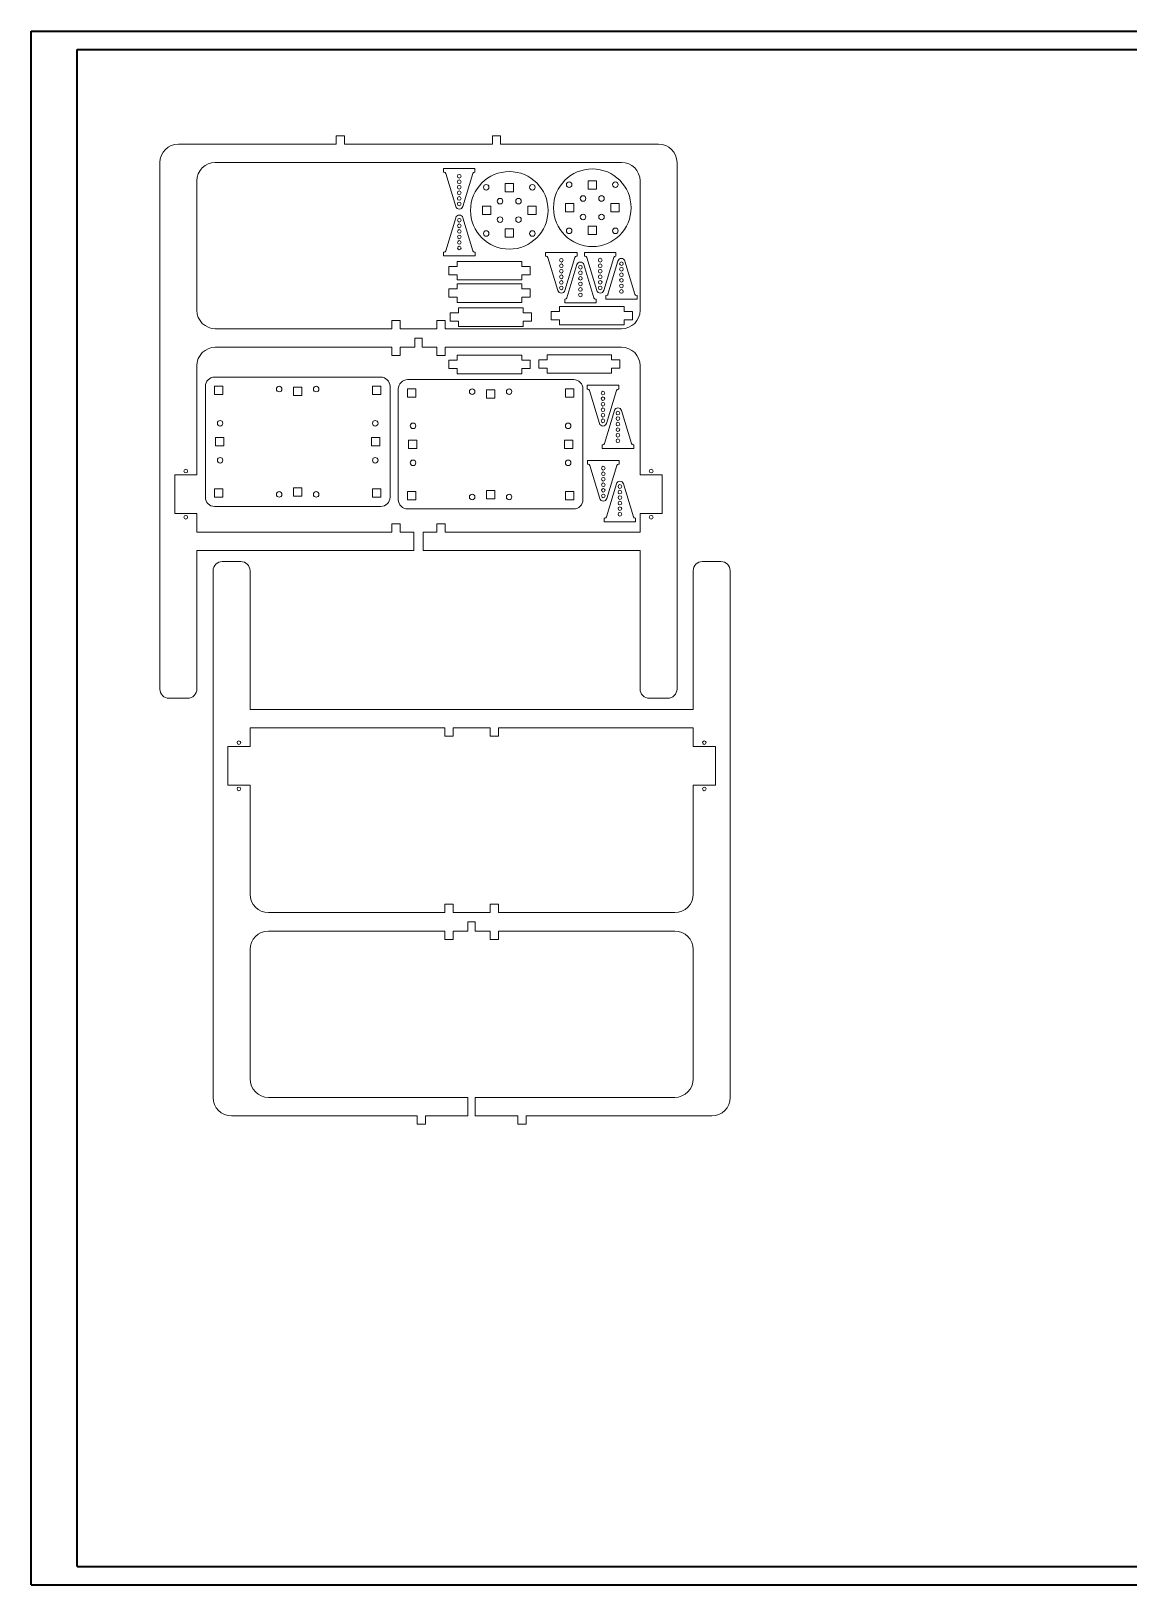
# Model space of a CAD drawing. Header units: millimetres. Extents: x 0 to 1.19, y 0 to 0.84.
# Drawn here: x 0 to 0.595, y 0 to 0.841 of the extents above; entities that cross this region are included whole.
import ezdxf

# ---------------------------------------------------------------- set-up
doc = ezdxf.new("R2010")
doc.units = ezdxf.units.MM

msp = doc.modelspace()

# ---------------------------------------------------------------- linework, layer by layer
at = {"color": 7, "linetype": 'Continuous', "lineweight": 40}
for p, q in [((0.00008, 0.00021), (0.00008, 0.84121)), ((0.00008, 0.84121), (1.18908, 0.84121)), ((0.02508, 0.01021), (0.02508, 0.83121)), ((0.02508, 0.83121), (1.17908, 0.83121)), ((0.02508, 0.01021), (1.17908, 0.01021)), ((0.00008, 0.00021), (1.18908, 0.00021))]:
    msp.add_line(p, q, dxfattribs=at)
at = {"color": 7, "linetype": 'Continuous', "lineweight": 15}
for p, q in [((0.16536, 0.78459), (0.16536, 0.78009)), ((0.16536, 0.78459), (0.16986, 0.78459)), ((0.16986, 0.78459), (0.16986, 0.78009)), ((0.24986, 0.78459), (0.24986, 0.78009)), ((0.25436, 0.78459), (0.24986, 0.78459)), ((0.25436, 0.78459), (0.25436, 0.78009)), ((0.07986, 0.78009), (0.16536, 0.78009)), ((0.16986, 0.78009), (0.24986, 0.78009)), ((0.33986, 0.78009), (0.25436, 0.78009)), ((0.06986, 0.77009), (0.06986, 0.48509)), ((0.09986, 0.77009), (0.31986, 0.77009)), ((0.22347, 0.76488), (0.22347, 0.76688)), ((0.24047, 0.76688), (0.22347, 0.76688)), ((0.24047, 0.76488), (0.24047, 0.76688)), ((0.34986, 0.77009), (0.34986, 0.48509)), ((0.08986, 0.76009), (0.08986, 0.69009)), ((0.22372, 0.76488), (0.22347, 0.76488)), ((0.23005, 0.74626), (0.22468, 0.76417)), ((0.23925, 0.76417), (0.23388, 0.74626)), ((0.24047, 0.76488), (0.24021, 0.76488)), ((0.2613, 0.75867), (0.2568, 0.75867)), ((0.2568, 0.75867), (0.2568, 0.75417)), ((0.2613, 0.75417), (0.2613, 0.75867)), ((0.30624, 0.7601), (0.30174, 0.7601)), ((0.30174, 0.7601), (0.30174, 0.7556)), ((0.30624, 0.7556), (0.30624, 0.7601)), ((0.32986, 0.76009), (0.32986, 0.69009)), ((0.2568, 0.75417), (0.2613, 0.75417)), ((0.30174, 0.7556), (0.30624, 0.7556)), ((0.2247, 0.7223), (0.23007, 0.74021)), ((0.2339, 0.74021), (0.23927, 0.7223)), ((0.24905, 0.74642), (0.24455, 0.74642)), ((0.24455, 0.74642), (0.24455, 0.74192)), ((0.24455, 0.74192), (0.24905, 0.74192)), ((0.24905, 0.74192), (0.24905, 0.74642)), ((0.26905, 0.74642), (0.26905, 0.74192)), ((0.27355, 0.74642), (0.26905, 0.74642)), ((0.26905, 0.74192), (0.27355, 0.74192)), ((0.27355, 0.74192), (0.27355, 0.74642)), ((0.29399, 0.74785), (0.28949, 0.74785)), ((0.28949, 0.74785), (0.28949, 0.74335)), ((0.28949, 0.74335), (0.29399, 0.74335)), ((0.29399, 0.74335), (0.29399, 0.74785)), ((0.31399, 0.74785), (0.31399, 0.74335)), ((0.31849, 0.74785), (0.31399, 0.74785)), ((0.31399, 0.74335), (0.31849, 0.74335)), ((0.31849, 0.74335), (0.31849, 0.74785)), ((0.2613, 0.73417), (0.2568, 0.73417)), ((0.2568, 0.73417), (0.2568, 0.72967)), ((0.2613, 0.72967), (0.2613, 0.73417)), ((0.30624, 0.7356), (0.30174, 0.7356)), ((0.30174, 0.7356), (0.30174, 0.7311)), ((0.30624, 0.7311), (0.30624, 0.7356)), ((0.2568, 0.72967), (0.2613, 0.72967)), ((0.30174, 0.7311), (0.30624, 0.7311)), ((0.22348, 0.72159), (0.22348, 0.71959)), ((0.22348, 0.72159), (0.22374, 0.72159)), ((0.22348, 0.71959), (0.24048, 0.71959)), ((0.23081, 0.71659), (0.26581, 0.71659)), ((0.23081, 0.71384), (0.23081, 0.71659)), ((0.24023, 0.72159), (0.24048, 0.72159)), ((0.24048, 0.72159), (0.24048, 0.71959)), ((0.26581, 0.71384), (0.26581, 0.71659)), ((0.27873, 0.71941), (0.27873, 0.72141)), ((0.29573, 0.72141), (0.27873, 0.72141)), ((0.27899, 0.71941), (0.27873, 0.71941)), ((0.28532, 0.70079), (0.27995, 0.7187)), ((0.29452, 0.7187), (0.28915, 0.70079)), ((0.29573, 0.71941), (0.29548, 0.71941)), ((0.29573, 0.71941), (0.29573, 0.72141)), ((0.29981, 0.71944), (0.29981, 0.72144)), ((0.31681, 0.72144), (0.29981, 0.72144)), ((0.30007, 0.71944), (0.29981, 0.71944)), ((0.30639, 0.70082), (0.30102, 0.71872)), ((0.3156, 0.71872), (0.31023, 0.70082)), ((0.31249, 0.69882), (0.31786, 0.71672)), ((0.31681, 0.71944), (0.31655, 0.71944)), ((0.31681, 0.71944), (0.31681, 0.72144)), ((0.32169, 0.71672), (0.32707, 0.69882)), ((0.22631, 0.70934), (0.22631, 0.71384)), ((0.22631, 0.71384), (0.23081, 0.71384)), ((0.22631, 0.70934), (0.23081, 0.70934)), ((0.23081, 0.70659), (0.23081, 0.70934)), ((0.23081, 0.70659), (0.26581, 0.70659)), ((0.27031, 0.71384), (0.26581, 0.71384)), ((0.27031, 0.70934), (0.26581, 0.70934)), ((0.26581, 0.70659), (0.26581, 0.70934)), ((0.27031, 0.70934), (0.27031, 0.71384)), ((0.29027, 0.69689), (0.29564, 0.7148)), ((0.29947, 0.7148), (0.30484, 0.69689)), ((0.22634, 0.69713), (0.22634, 0.70163)), ((0.22634, 0.70163), (0.23084, 0.70163)), ((0.23084, 0.70438), (0.26584, 0.70438)), ((0.23084, 0.70163), (0.23084, 0.70438)), ((0.26584, 0.70163), (0.26584, 0.70438)), ((0.27034, 0.70163), (0.26584, 0.70163)), ((0.27034, 0.69713), (0.27034, 0.70163)), ((0.31128, 0.69811), (0.31128, 0.69611)), ((0.31128, 0.69811), (0.31154, 0.69811)), ((0.32802, 0.69811), (0.32828, 0.69811)), ((0.32828, 0.69811), (0.32828, 0.69611)), ((0.22634, 0.69713), (0.23084, 0.69713)), ((0.23084, 0.69438), (0.23084, 0.69713)), ((0.23084, 0.69438), (0.26584, 0.69438)), ((0.23152, 0.69141), (0.26652, 0.69141)), ((0.23152, 0.68866), (0.23152, 0.69141)), ((0.27034, 0.69713), (0.26584, 0.69713)), ((0.26584, 0.69438), (0.26584, 0.69713)), ((0.26652, 0.68866), (0.26652, 0.69141)), ((0.28628, 0.69222), (0.32128, 0.69222)), ((0.28628, 0.68947), (0.28628, 0.69222)), ((0.28906, 0.69618), (0.28906, 0.69418)), ((0.28906, 0.69618), (0.28931, 0.69618)), ((0.28906, 0.69418), (0.30606, 0.69418)), ((0.3058, 0.69618), (0.30606, 0.69618)), ((0.30606, 0.69618), (0.30606, 0.69418)), ((0.31128, 0.69611), (0.32828, 0.69611)), ((0.32128, 0.68947), (0.32128, 0.69222)), ((0.19536, 0.68459), (0.19536, 0.68009)), ((0.19536, 0.68459), (0.19986, 0.68459)), ((0.19986, 0.68459), (0.19986, 0.68009)), ((0.22436, 0.68459), (0.21986, 0.68459)), ((0.21986, 0.68459), (0.21986, 0.68009)), ((0.22436, 0.68459), (0.22436, 0.68009)), ((0.22702, 0.68416), (0.22702, 0.68866)), ((0.22702, 0.68866), (0.23152, 0.68866)), ((0.22702, 0.68416), (0.23152, 0.68416)), ((0.23152, 0.68141), (0.23152, 0.68416)), ((0.23152, 0.68141), (0.26652, 0.68141)), ((0.27102, 0.68866), (0.26652, 0.68866)), ((0.27102, 0.68416), (0.26652, 0.68416)), ((0.26652, 0.68141), (0.26652, 0.68416)), ((0.27102, 0.68416), (0.27102, 0.68866)), ((0.28178, 0.68497), (0.28178, 0.68947)), ((0.28178, 0.68947), (0.28628, 0.68947)), ((0.28178, 0.68497), (0.28628, 0.68497)), ((0.28628, 0.68222), (0.28628, 0.68497)), ((0.28628, 0.68222), (0.32128, 0.68222)), ((0.32578, 0.68947), (0.32128, 0.68947)), ((0.32578, 0.68497), (0.32128, 0.68497)), ((0.32128, 0.68222), (0.32128, 0.68497)), ((0.32578, 0.68497), (0.32578, 0.68947)), ((0.09986, 0.68009), (0.19536, 0.68009)), ((0.19986, 0.68009), (0.21986, 0.68009)), ((0.20786, 0.67509), (0.21186, 0.67509)), ((0.20786, 0.67509), (0.20786, 0.67009)), ((0.21186, 0.67509), (0.21186, 0.67009)), ((0.31986, 0.68009), (0.22436, 0.68009)), ((0.09986, 0.67009), (0.19536, 0.67009)), ((0.19536, 0.66559), (0.19536, 0.67009)), ((0.19536, 0.66559), (0.19986, 0.66559)), ((0.19986, 0.67009), (0.20786, 0.67009)), ((0.19986, 0.66559), (0.19986, 0.67009)), ((0.21986, 0.67009), (0.21186, 0.67009)), ((0.21986, 0.66559), (0.21986, 0.67009)), ((0.22436, 0.66559), (0.21986, 0.66559)), ((0.31986, 0.67009), (0.22436, 0.67009)), ((0.22436, 0.66559), (0.22436, 0.67009)), ((0.23084, 0.66576), (0.26584, 0.66576)), ((0.23084, 0.66301), (0.23084, 0.66576)), ((0.26584, 0.66301), (0.26584, 0.66576)), ((0.27946, 0.66603), (0.31446, 0.66603)), ((0.27946, 0.66328), (0.27946, 0.66603)), ((0.31446, 0.66328), (0.31446, 0.66603)), ((0.08986, 0.66009), (0.08986, 0.60109)), ((0.22634, 0.65851), (0.22634, 0.66301)), ((0.22634, 0.66301), (0.23084, 0.66301)), ((0.22634, 0.65851), (0.23084, 0.65851)), ((0.23084, 0.65576), (0.23084, 0.65851)), ((0.27034, 0.66301), (0.26584, 0.66301)), ((0.27034, 0.65851), (0.26584, 0.65851)), ((0.26584, 0.65576), (0.26584, 0.65851)), ((0.27034, 0.65851), (0.27034, 0.66301)), ((0.27496, 0.65878), (0.27496, 0.66328)), ((0.27496, 0.66328), (0.27946, 0.66328)), ((0.27496, 0.65878), (0.27946, 0.65878)), ((0.27946, 0.65603), (0.27946, 0.65878)), ((0.27946, 0.65603), (0.31446, 0.65603)), ((0.31896, 0.66328), (0.31446, 0.66328)), ((0.31896, 0.65878), (0.31446, 0.65878)), ((0.31446, 0.65603), (0.31446, 0.65878)), ((0.31896, 0.65878), (0.31896, 0.66328)), ((0.32986, 0.66009), (0.32986, 0.60109)), ((0.09445, 0.64894), (0.09445, 0.58894)), ((0.18945, 0.65394), (0.09945, 0.65394)), ((0.10395, 0.64894), (0.09945, 0.64894)), ((0.09945, 0.64894), (0.09945, 0.64444)), ((0.10395, 0.64444), (0.10395, 0.64894)), ((0.1467, 0.64844), (0.1422, 0.64844)), ((0.1422, 0.64844), (0.1422, 0.64394)), ((0.1467, 0.64394), (0.1467, 0.64844)), ((0.18495, 0.64894), (0.18495, 0.64444)), ((0.18945, 0.64894), (0.18495, 0.64894)), ((0.18945, 0.64444), (0.18945, 0.64894)), ((0.19445, 0.58894), (0.19445, 0.64894)), ((0.29394, 0.65256), (0.20394, 0.65256)), ((0.23084, 0.65576), (0.26584, 0.65576)), ((0.30127, 0.64748), (0.30127, 0.64948)), ((0.31827, 0.64948), (0.30127, 0.64948)), ((0.31827, 0.64748), (0.31827, 0.64948)), ((0.09945, 0.64444), (0.10395, 0.64444)), ((0.1422, 0.64394), (0.1467, 0.64394)), ((0.18495, 0.64444), (0.18945, 0.64444)), ((0.19894, 0.64756), (0.19894, 0.58756)), ((0.20844, 0.64756), (0.20394, 0.64756)), ((0.20394, 0.64756), (0.20394, 0.64306)), ((0.20394, 0.64306), (0.20844, 0.64306)), ((0.20844, 0.64306), (0.20844, 0.64756)), ((0.25119, 0.64706), (0.24669, 0.64706)), ((0.24669, 0.64706), (0.24669, 0.64256)), ((0.24669, 0.64256), (0.25119, 0.64256)), ((0.25119, 0.64256), (0.25119, 0.64706)), ((0.28944, 0.64756), (0.28944, 0.64306)), ((0.29394, 0.64756), (0.28944, 0.64756)), ((0.28944, 0.64306), (0.29394, 0.64306)), ((0.29394, 0.64306), (0.29394, 0.64756)), ((0.29894, 0.58756), (0.29894, 0.64756)), ((0.30153, 0.64748), (0.30127, 0.64748)), ((0.30786, 0.62887), (0.30249, 0.64677)), ((0.31706, 0.64677), (0.31169, 0.62887)), ((0.31827, 0.64748), (0.31802, 0.64748)), ((0.3106, 0.61797), (0.31598, 0.63587)), ((0.31981, 0.63587), (0.32518, 0.61797)), ((0.10445, 0.62119), (0.09995, 0.62119)), ((0.09995, 0.62119), (0.09995, 0.61669)), ((0.09995, 0.61669), (0.10445, 0.61669)), ((0.10445, 0.61669), (0.10445, 0.62119)), ((0.18895, 0.62119), (0.18445, 0.62119)), ((0.18445, 0.62119), (0.18445, 0.61669)), ((0.18445, 0.61669), (0.18895, 0.61669)), ((0.18895, 0.61669), (0.18895, 0.62119)), ((0.20894, 0.61981), (0.20444, 0.61981)), ((0.20444, 0.61981), (0.20444, 0.61531)), ((0.20444, 0.61531), (0.20894, 0.61531)), ((0.20894, 0.61531), (0.20894, 0.61981)), ((0.29344, 0.61981), (0.28894, 0.61981)), ((0.28894, 0.61981), (0.28894, 0.61531)), ((0.28894, 0.61531), (0.29344, 0.61531)), ((0.29344, 0.61531), (0.29344, 0.61981)), ((0.30939, 0.61726), (0.30939, 0.61526)), ((0.30939, 0.61726), (0.30965, 0.61726)), ((0.30939, 0.61526), (0.32639, 0.61526)), ((0.32613, 0.61726), (0.32639, 0.61726)), ((0.32639, 0.61726), (0.32639, 0.61526)), ((0.30145, 0.60686), (0.30145, 0.60886)), ((0.31845, 0.60886), (0.30145, 0.60886)), ((0.3017, 0.60686), (0.30145, 0.60686)), ((0.30803, 0.58825), (0.30266, 0.60615)), ((0.31723, 0.60615), (0.31186, 0.58825)), ((0.31845, 0.60686), (0.31819, 0.60686)), ((0.31845, 0.60686), (0.31845, 0.60886)), ((0.07786, 0.60109), (0.08986, 0.60109)), ((0.07786, 0.60109), (0.07786, 0.58009)), ((0.34186, 0.60109), (0.32986, 0.60109)), ((0.34186, 0.60109), (0.34186, 0.58009)), ((0.10395, 0.59344), (0.09945, 0.59344)), ((0.09945, 0.59344), (0.09945, 0.58894)), ((0.09945, 0.58894), (0.10395, 0.58894)), ((0.10395, 0.58894), (0.10395, 0.59344)), ((0.1467, 0.59394), (0.1422, 0.59394)), ((0.1422, 0.59394), (0.1422, 0.58944)), ((0.1422, 0.58944), (0.1467, 0.58944)), ((0.1467, 0.58944), (0.1467, 0.59394)), ((0.18495, 0.59344), (0.18495, 0.58894)), ((0.18945, 0.59344), (0.18495, 0.59344)), ((0.18495, 0.58894), (0.18945, 0.58894)), ((0.18945, 0.58894), (0.18945, 0.59344)), ((0.20844, 0.59206), (0.20394, 0.59206)), ((0.20394, 0.59206), (0.20394, 0.58756)), ((0.20844, 0.58756), (0.20844, 0.59206)), ((0.25119, 0.59256), (0.24669, 0.59256)), ((0.24669, 0.59256), (0.24669, 0.58806)), ((0.25119, 0.58806), (0.25119, 0.59256)), ((0.28944, 0.59206), (0.28944, 0.58756)), ((0.29394, 0.59206), (0.28944, 0.59206)), ((0.29394, 0.58756), (0.29394, 0.59206)), ((0.31165, 0.57823), (0.31702, 0.59613)), ((0.32085, 0.59613), (0.32622, 0.57823)), ((0.09945, 0.58394), (0.18945, 0.58394)), ((0.20394, 0.58756), (0.20844, 0.58756)), ((0.20394, 0.58256), (0.29394, 0.58256)), ((0.24669, 0.58806), (0.25119, 0.58806)), ((0.28944, 0.58756), (0.29394, 0.58756)), ((0.07786, 0.58009), (0.08986, 0.58009)), ((0.08986, 0.58009), (0.08986, 0.57009)), ((0.19536, 0.57459), (0.19536, 0.57009)), ((0.19536, 0.57459), (0.19986, 0.57459)), ((0.19986, 0.57459), (0.19986, 0.57009)), ((0.21986, 0.57459), (0.21986, 0.57009)), ((0.22436, 0.57459), (0.21986, 0.57459)), ((0.22436, 0.57459), (0.22436, 0.57009)), ((0.31044, 0.57752), (0.31044, 0.57552)), ((0.31044, 0.57752), (0.31069, 0.57752)), ((0.31044, 0.57552), (0.32744, 0.57552)), ((0.32718, 0.57752), (0.32744, 0.57752)), ((0.32744, 0.57752), (0.32744, 0.57552)), ((0.32986, 0.58009), (0.32986, 0.57009)), ((0.34186, 0.58009), (0.32986, 0.58009)), ((0.08986, 0.57009), (0.19536, 0.57009)), ((0.19986, 0.57009), (0.20736, 0.57009)), ((0.20736, 0.57009), (0.20736, 0.56009)), ((0.21236, 0.57009), (0.21236, 0.56009)), ((0.21986, 0.57009), (0.21236, 0.57009)), ((0.32986, 0.57009), (0.22436, 0.57009)), ((0.08986, 0.56009), (0.20736, 0.56009)), ((0.08986, 0.56009), (0.08986, 0.48509)), ((0.32986, 0.56009), (0.21236, 0.56009)), ((0.32986, 0.56009), (0.32986, 0.48509)), ((0.09865, 0.26408), (0.09865, 0.54908)), ((0.10365, 0.55408), (0.11365, 0.55408)), ((0.11865, 0.47408), (0.11865, 0.54908)), ((0.35865, 0.47408), (0.35865, 0.54908)), ((0.37365, 0.55408), (0.36365, 0.55408)), ((0.37865, 0.26408), (0.37865, 0.54908)), ((0.07486, 0.48009), (0.08486, 0.48009)), ((0.34486, 0.48009), (0.33486, 0.48009)), ((0.35865, 0.47408), (0.11865, 0.47408)), ((0.11865, 0.46408), (0.22415, 0.46408)), ((0.11865, 0.45408), (0.11865, 0.46408)), ((0.22415, 0.45958), (0.22415, 0.46408)), ((0.22865, 0.45958), (0.22865, 0.46408)), ((0.24865, 0.46408), (0.22865, 0.46408)), ((0.24865, 0.45958), (0.24865, 0.46408)), ((0.35865, 0.46408), (0.25315, 0.46408)), ((0.25315, 0.45958), (0.25315, 0.46408)), ((0.35865, 0.45408), (0.35865, 0.46408)), ((0.22415, 0.45958), (0.22865, 0.45958)), ((0.25315, 0.45958), (0.24865, 0.45958)), ((0.10665, 0.45408), (0.11865, 0.45408)), ((0.10665, 0.43308), (0.10665, 0.45408)), ((0.37065, 0.45408), (0.35865, 0.45408)), ((0.37065, 0.43308), (0.37065, 0.45408)), ((0.10665, 0.43308), (0.11865, 0.43308)), ((0.11865, 0.37408), (0.11865, 0.43308)), ((0.35865, 0.37408), (0.35865, 0.43308)), ((0.37065, 0.43308), (0.35865, 0.43308)), ((0.12865, 0.36408), (0.22415, 0.36408)), ((0.22415, 0.36858), (0.22415, 0.36408)), ((0.22415, 0.36858), (0.22865, 0.36858)), ((0.22865, 0.36858), (0.22865, 0.36408)), ((0.24865, 0.36408), (0.22865, 0.36408)), ((0.24865, 0.36858), (0.24865, 0.36408)), ((0.25315, 0.36858), (0.24865, 0.36858)), ((0.25315, 0.36858), (0.25315, 0.36408)), ((0.34865, 0.36408), (0.25315, 0.36408)), ((0.12865, 0.35408), (0.22415, 0.35408)), ((0.22415, 0.34958), (0.22415, 0.35408)), ((0.22865, 0.35408), (0.23665, 0.35408)), ((0.22865, 0.34958), (0.22865, 0.35408)), ((0.23665, 0.35408), (0.23665, 0.35908)), ((0.24065, 0.35908), (0.23665, 0.35908)), ((0.24065, 0.35408), (0.24065, 0.35908)), ((0.24865, 0.35408), (0.24065, 0.35408)), ((0.24865, 0.34958), (0.24865, 0.35408)), ((0.34865, 0.35408), (0.25315, 0.35408)), ((0.25315, 0.34958), (0.25315, 0.35408)), ((0.22415, 0.34958), (0.22865, 0.34958)), ((0.25315, 0.34958), (0.24865, 0.34958)), ((0.11865, 0.27408), (0.11865, 0.34408)), ((0.35865, 0.27408), (0.35865, 0.34408)), ((0.12865, 0.26408), (0.23665, 0.26408)), ((0.23665, 0.25408), (0.23665, 0.26408)), ((0.24065, 0.25408), (0.24065, 0.26408)), ((0.34865, 0.26408), (0.24065, 0.26408)), ((0.10865, 0.25408), (0.20915, 0.25408)), ((0.20915, 0.24958), (0.20915, 0.25408)), ((0.21365, 0.25408), (0.23665, 0.25408)), ((0.21365, 0.24958), (0.21365, 0.25408)), ((0.26365, 0.25408), (0.24065, 0.25408)), ((0.26365, 0.24958), (0.26365, 0.25408)), ((0.26815, 0.24958), (0.26815, 0.25408)), ((0.36865, 0.25408), (0.26815, 0.25408)), ((0.20915, 0.24958), (0.21365, 0.24958)), ((0.26815, 0.24958), (0.26365, 0.24958))]:
    msp.add_line(p, q, dxfattribs=at)
for centre, radius in [((0.30399, 0.7456), 0.021), ((0.23197, 0.76267), 0.001), ((0.23197, 0.75967), 0.001), ((0.23197, 0.75667), 0.001), ((0.25905, 0.74417), 0.021), ((0.24655, 0.75667), 0.0015), ((0.27155, 0.75667), 0.0015), ((0.29149, 0.7581), 0.0015), ((0.31649, 0.7581), 0.0015), ((0.23197, 0.75367), 0.001), ((0.23197, 0.75067), 0.001), ((0.23197, 0.74767), 0.001), ((0.25405, 0.74917), 0.0015), ((0.26405, 0.74917), 0.0015), ((0.29899, 0.7506), 0.0015), ((0.30899, 0.7506), 0.0015), ((0.25405, 0.73917), 0.0015), ((0.26405, 0.73917), 0.0015), ((0.29899, 0.7406), 0.0015), ((0.30899, 0.7406), 0.0015), ((0.23198, 0.7388), 0.001), ((0.23198, 0.7358), 0.001), ((0.23198, 0.7328), 0.001), ((0.24655, 0.73167), 0.0015), ((0.27155, 0.73167), 0.0015), ((0.29149, 0.7331), 0.0015), ((0.31649, 0.7331), 0.0015), ((0.23198, 0.7298), 0.001), ((0.23198, 0.7268), 0.001), ((0.23198, 0.7238), 0.001), ((0.28723, 0.7172), 0.001), ((0.28723, 0.7142), 0.001), ((0.30831, 0.71723), 0.001), ((0.30831, 0.71423), 0.001), ((0.31978, 0.71532), 0.001), ((0.28723, 0.7112), 0.001), ((0.28723, 0.7082), 0.001), ((0.29756, 0.71339), 0.001), ((0.29756, 0.71039), 0.001), ((0.29756, 0.70739), 0.001), ((0.30831, 0.71123), 0.001), ((0.30831, 0.70823), 0.001), ((0.31978, 0.71232), 0.001), ((0.31978, 0.70932), 0.001), ((0.31978, 0.70632), 0.001), ((0.28723, 0.7052), 0.001), ((0.28723, 0.7022), 0.001), ((0.29756, 0.70439), 0.001), ((0.29756, 0.70139), 0.001), ((0.29756, 0.69839), 0.001), ((0.30831, 0.70523), 0.001), ((0.30831, 0.70223), 0.001), ((0.31978, 0.70332), 0.001), ((0.31978, 0.70032), 0.001), ((0.13445, 0.64744), 0.0015), ((0.15445, 0.64744), 0.0015), ((0.23894, 0.64606), 0.0015), ((0.25894, 0.64606), 0.0015), ((0.30977, 0.64527), 0.001), ((0.30977, 0.64227), 0.001), ((0.30977, 0.63927), 0.001), ((0.30977, 0.63627), 0.001), ((0.30977, 0.63327), 0.001), ((0.30977, 0.63027), 0.001), ((0.31789, 0.63447), 0.001), ((0.31789, 0.63147), 0.001), ((0.10245, 0.62894), 0.0015), ((0.18645, 0.62894), 0.0015), ((0.20694, 0.62756), 0.0015), ((0.29094, 0.62756), 0.0015), ((0.31789, 0.62847), 0.001), ((0.31789, 0.62547), 0.001), ((0.31789, 0.62247), 0.001), ((0.31789, 0.61947), 0.001), ((0.10245, 0.60894), 0.0015), ((0.18645, 0.60894), 0.0015), ((0.20694, 0.60756), 0.0015), ((0.29094, 0.60756), 0.0015), ((0.30995, 0.60465), 0.001), ((0.08386, 0.60309), 0.001), ((0.30995, 0.60165), 0.001), ((0.30995, 0.59865), 0.001), ((0.33586, 0.60309), 0.001), ((0.13445, 0.59044), 0.0015), ((0.15445, 0.59044), 0.0015), ((0.23894, 0.58906), 0.0015), ((0.25894, 0.58906), 0.0015), ((0.30995, 0.59565), 0.001), ((0.30995, 0.59265), 0.001), ((0.30995, 0.58965), 0.001), ((0.31894, 0.59473), 0.001), ((0.31894, 0.59173), 0.001), ((0.31894, 0.58873), 0.001), ((0.31894, 0.58573), 0.001), ((0.31894, 0.58273), 0.001), ((0.31894, 0.57973), 0.001), ((0.08386, 0.57809), 0.001), ((0.33586, 0.57809), 0.001), ((0.11265, 0.45608), 0.001), ((0.36465, 0.45608), 0.001), ((0.11265, 0.43108), 0.001), ((0.36465, 0.43108), 0.001)]:
    msp.add_circle(centre, radius, dxfattribs=at)
for centre, radius, start, end in [((0.07986, 0.77009), 0.01, 90, 180), ((0.33986, 0.77009), 0.01, 0, 90), ((0.09986, 0.76009), 0.01, 90, 180), ((0.31986, 0.76009), 0.01, 0, 90), ((0.22372, 0.76388), 0.001, 16.69924, 90), ((0.24021, 0.76388), 0.001, 90, 163.30076), ((0.23197, 0.74684), 0.002, 196.69924, 343.30076), ((0.23198, 0.73963), 0.002, 16.69924, 163.30076), ((0.22374, 0.72259), 0.001, 270, 343.30076), ((0.24023, 0.72259), 0.001, 196.69924, 270), ((0.27899, 0.71841), 0.001, 16.69924, 90), ((0.29548, 0.71841), 0.001, 90, 163.30076), ((0.29756, 0.71422), 0.002, 16.69924, 163.30076), ((0.30007, 0.71844), 0.001, 16.69924, 90), ((0.31655, 0.71844), 0.001, 90, 163.30076), ((0.31978, 0.71615), 0.002, 16.69924, 163.30076), ((0.28723, 0.70137), 0.002, 196.69924, 343.30076), ((0.30831, 0.7014), 0.002, 196.69924, 343.30076), ((0.31154, 0.69911), 0.001, 270, 343.30076), ((0.32802, 0.69911), 0.001, 196.69924, 270), ((0.09986, 0.69009), 0.01, 180, 270), ((0.28931, 0.69718), 0.001, 270, 343.30076), ((0.3058, 0.69718), 0.001, 196.69924, 270), ((0.31986, 0.69009), 0.01, 270, 0), ((0.09986, 0.66009), 0.01, 90, 180), ((0.31986, 0.66009), 0.01, 0, 90), ((0.09945, 0.64894), 0.005, 90, 180), ((0.18945, 0.64894), 0.005, 0, 90), ((0.20394, 0.64756), 0.005, 90, 180), ((0.29394, 0.64756), 0.005, 0, 90), ((0.30153, 0.64648), 0.001, 16.69924, 90), ((0.31802, 0.64648), 0.001, 90, 163.30076), ((0.31789, 0.6353), 0.002, 16.69924, 163.30076), ((0.30977, 0.62944), 0.002, 196.69924, 343.30076), ((0.30965, 0.61826), 0.001, 270, 343.30076), ((0.32613, 0.61826), 0.001, 196.69924, 270), ((0.3017, 0.60586), 0.001, 16.69924, 90), ((0.31819, 0.60586), 0.001, 90, 163.30076), ((0.31894, 0.59556), 0.002, 16.69924, 163.30076), ((0.09945, 0.58894), 0.005, 180, 270), ((0.18945, 0.58894), 0.005, 270, 0), ((0.20394, 0.58756), 0.005, 180, 270), ((0.29394, 0.58756), 0.005, 270, 0), ((0.30995, 0.58882), 0.002, 196.69924, 343.30076), ((0.31069, 0.57852), 0.001, 270, 343.30076), ((0.32718, 0.57852), 0.001, 196.69924, 270), ((0.10365, 0.54908), 0.005, 90, 180), ((0.11365, 0.54908), 0.005, 0, 90), ((0.36365, 0.54908), 0.005, 90, 180), ((0.37365, 0.54908), 0.005, 0, 90), ((0.07486, 0.48509), 0.005, 180, 270), ((0.08486, 0.48509), 0.005, 270, 0), ((0.33486, 0.48509), 0.005, 180, 270), ((0.34486, 0.48509), 0.005, 270, 0), ((0.12865, 0.37408), 0.01, 180, 270), ((0.34865, 0.37408), 0.01, 270, 0), ((0.12865, 0.34408), 0.01, 90, 180), ((0.34865, 0.34408), 0.01, 0, 90), ((0.12865, 0.27408), 0.01, 180, 270), ((0.34865, 0.27408), 0.01, 270, 0), ((0.10865, 0.26408), 0.01, 180, 270), ((0.36865, 0.26408), 0.01, 270, 0)]:
    msp.add_arc(centre, radius, start, end, dxfattribs=at)

doc.saveas('drawing.dxf')
